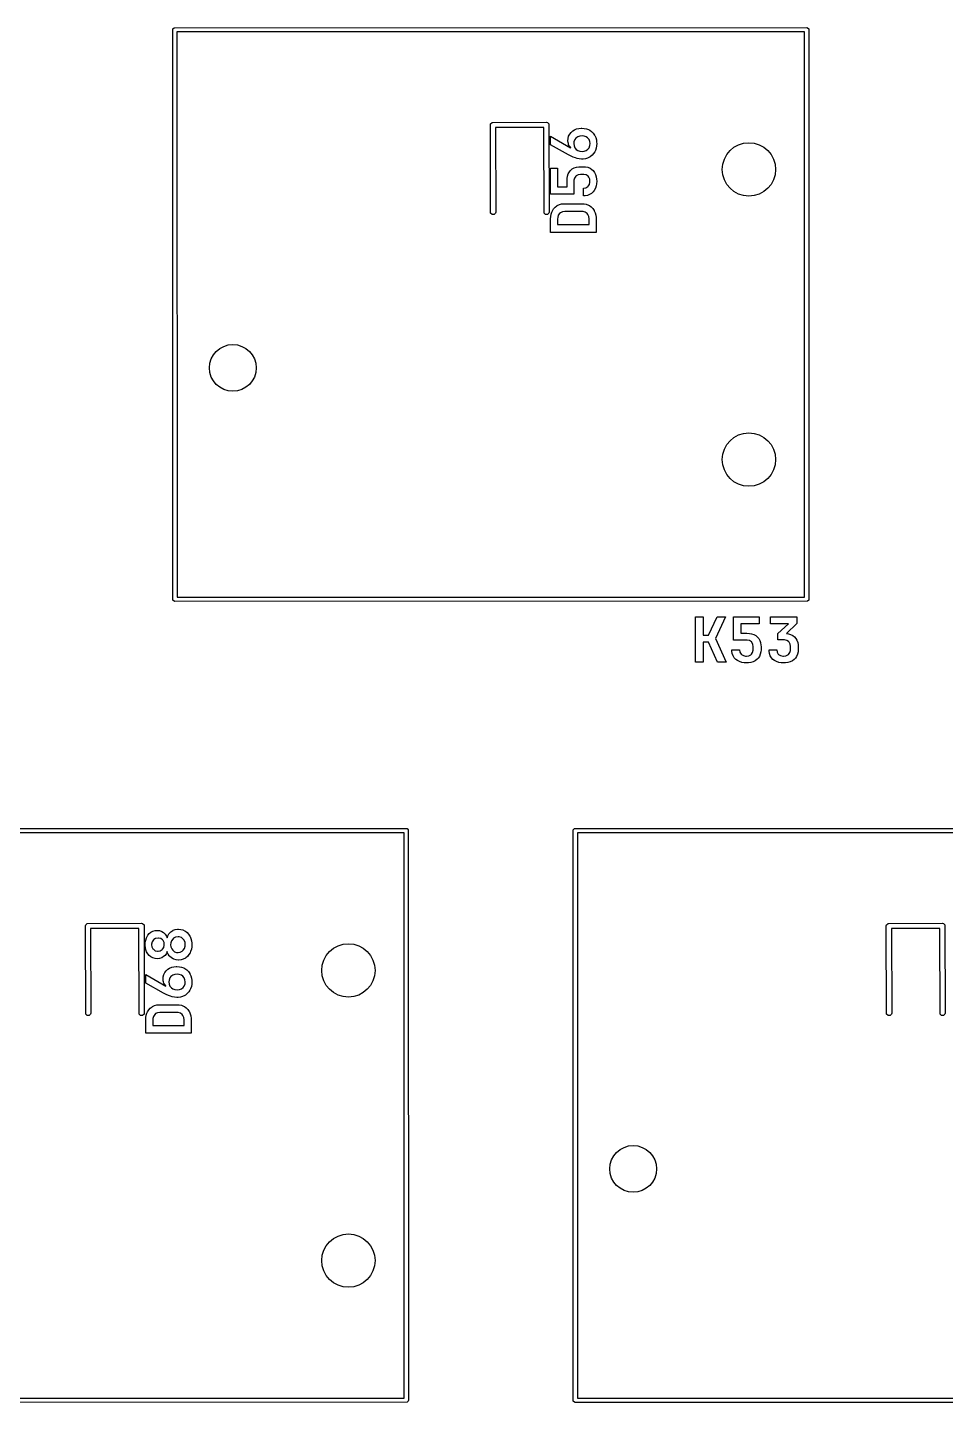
# Model space of a CAD drawing. Extents: x 0.7 to 11, y -6.1 to -1.6.
# Drawn here: x 8.263 to 9.076, y -5.065 to -3.848 of the extents above; entities that cross this region are included whole.
import ezdxf

# ---------------------------------------------------------------- set-up
doc = ezdxf.new("R2010")
doc.units = 0
doc.header["$MEASUREMENT"] = 0
doc.layers.add('BLACK', color=7, linetype='CONTINUOUS')

msp = doc.modelspace()

# ---------------------------------------------------------------- linework, layer by layer
at = {"layer": 'BLACK', "linetype": 'CONTINUOUS'}
for p, q in [((8.3917, -3.8504), (8.3919, -3.8496)), ((8.3919, -4.3551), (8.3917, -3.8504)), ((8.3919, -3.8496), (8.3929, -3.8486)), ((8.3929, -3.8486), (8.9528, -3.8484)), ((8.9508, -3.8522), (8.3955, -3.8524)), ((8.3955, -3.8524), (8.3957, -4.3525)), ((8.9509, -4.3524), (8.9508, -3.8522)), ((8.9528, -3.8484), (8.9535, -3.8486)), ((8.9535, -3.8486), (8.9546, -3.8496)), ((8.9546, -3.8496), (8.9547, -4.3543)), ((8.6728, -3.9346), (8.673, -3.9337)), ((8.673, -4.0127), (8.6728, -3.9346)), ((8.673, -3.9337), (8.6743, -3.9325)), ((8.6743, -3.9325), (8.7224, -3.9323)), ((8.7201, -3.9368), (8.6774, -3.937)), ((8.6774, -3.937), (8.6776, -4.0118)), ((8.7203, -4.0127), (8.7201, -3.9368)), ((8.7224, -3.9323), (8.7233, -3.9325)), ((8.7233, -3.9325), (8.7246, -3.9337)), ((8.7246, -3.9337), (8.7248, -4.0118)), ((8.743, -3.9428), (8.7442, -3.9413)), ((8.7442, -3.9413), (8.7457, -3.9399)), ((8.7457, -3.9399), (8.7473, -3.939)), ((8.7473, -3.939), (8.7491, -3.9382)), ((8.7491, -3.9382), (8.7511, -3.9378)), ((8.7511, -3.9378), (8.7531, -3.9376)), ((8.7531, -3.9376), (8.7538, -3.9376)), ((8.7538, -3.9376), (8.7559, -3.9377)), ((8.7559, -3.9377), (8.7579, -3.9381)), ((8.7579, -3.9381), (8.7597, -3.9388)), ((8.7597, -3.9388), (8.7607, -3.9393)), ((8.7607, -3.9393), (8.7624, -3.9405)), ((8.7624, -3.9405), (8.7639, -3.9419)), ((8.7261, -3.9523), (8.7261, -3.9445)), ((8.7261, -3.9445), (8.7438, -3.9548)), ((8.7419, -3.961), (8.7261, -3.9523)), ((8.7415, -3.9487), (8.7416, -3.9467)), ((8.7416, -3.9503), (8.7415, -3.9487)), ((8.7416, -3.9467), (8.7421, -3.9446)), ((8.7419, -3.9512), (8.7416, -3.9503)), ((8.7421, -3.9522), (8.7419, -3.9512)), ((8.7421, -3.9446), (8.743, -3.9428)), ((8.7426, -3.9532), (8.7421, -3.9522)), ((8.744, -3.9546), (8.7426, -3.9532)), ((8.7468, -3.9495), (8.7467, -3.9512)), ((8.7467, -3.9512), (8.7469, -3.9531)), ((8.7475, -3.9476), (8.7468, -3.9495)), ((8.7469, -3.9531), (8.7475, -3.9548)), ((8.7485, -3.9464), (8.7475, -3.9476)), ((8.7501, -3.9452), (8.7485, -3.9464)), ((8.752, -3.9445), (8.7501, -3.9452)), ((8.7539, -3.9443), (8.752, -3.9445)), ((8.7558, -3.9445), (8.7539, -3.9443)), ((8.7576, -3.9452), (8.7558, -3.9445)), ((8.7589, -3.9461), (8.7576, -3.9452)), ((8.7602, -3.9476), (8.7589, -3.9461)), ((8.7608, -3.9492), (8.7602, -3.9476)), ((8.7602, -3.9548), (8.7609, -3.9529)), ((8.761, -3.9512), (8.7608, -3.9492)), ((8.7609, -3.9529), (8.761, -3.9512)), ((8.7639, -3.9419), (8.7651, -3.9436)), ((8.7651, -3.9436), (8.7653, -3.944)), ((8.7653, -3.944), (8.7661, -3.9458)), ((8.7661, -3.9458), (8.7666, -3.9478)), ((8.7668, -3.9532), (8.7664, -3.9553)), ((8.7666, -3.9478), (8.7668, -3.9499)), ((8.7668, -3.9499), (8.7669, -3.9512)), ((8.7669, -3.9512), (8.7668, -3.9532)), ((8.7425, -3.9613), (8.7419, -3.961)), ((8.7443, -3.9622), (8.7425, -3.9613)), ((8.7438, -3.9548), (8.744, -3.9546)), ((8.7462, -3.9631), (8.7443, -3.9622)), ((8.7481, -3.9638), (8.7462, -3.9631)), ((8.7475, -3.9548), (8.7488, -3.9563)), ((8.7496, -3.9642), (8.7481, -3.9638)), ((8.7488, -3.9563), (8.7501, -3.9572)), ((8.7515, -3.9647), (8.7496, -3.9642)), ((8.7501, -3.9572), (8.752, -3.9579)), ((8.7536, -3.9648), (8.7515, -3.9647)), ((8.752, -3.9579), (8.7539, -3.958)), ((8.7548, -3.9648), (8.7536, -3.9648)), ((8.7539, -3.958), (8.7559, -3.9578)), ((8.7569, -3.9645), (8.7548, -3.9648)), ((8.7559, -3.9578), (8.7576, -3.9572)), ((8.7588, -3.9639), (8.7569, -3.9645)), ((8.7576, -3.9572), (8.7592, -3.956)), ((8.7606, -3.9631), (8.7588, -3.9639)), ((8.7592, -3.956), (8.7602, -3.9548)), ((8.7611, -3.9628), (8.7606, -3.9631)), ((8.7628, -3.9615), (8.7611, -3.9628)), ((8.7642, -3.96), (8.7628, -3.9615)), ((8.7652, -3.9584), (8.7642, -3.96)), ((8.7658, -3.9572), (8.7652, -3.9584)), ((8.7664, -3.9553), (8.7658, -3.9572)), ((8.7261, -3.996), (8.7261, -3.973)), ((8.7261, -3.973), (8.7323, -3.973)), ((8.7323, -3.973), (8.7323, -3.9895)), ((8.7412, -3.9799), (8.7418, -3.9779)), ((8.7418, -3.9779), (8.7428, -3.9761)), ((8.7428, -3.9761), (8.7438, -3.9748)), ((8.7438, -3.9748), (8.7453, -3.9736)), ((8.7453, -3.9736), (8.747, -3.9726)), ((8.747, -3.9726), (8.7489, -3.972)), ((8.7489, -3.972), (8.7511, -3.9716)), ((8.7511, -3.9716), (8.7525, -3.9716)), ((8.7525, -3.9716), (8.7552, -3.9716)), ((8.7552, -3.9716), (8.7571, -3.9717)), ((8.7571, -3.9717), (8.7592, -3.9721)), ((8.7592, -3.9721), (8.7611, -3.9729)), ((8.7611, -3.9729), (8.7627, -3.974)), ((8.7627, -3.974), (8.7637, -3.975)), ((8.7637, -3.975), (8.765, -3.9766)), ((8.765, -3.9766), (8.7659, -3.9785)), ((8.7323, -3.9895), (8.7407, -3.9894)), ((8.7407, -3.984), (8.7408, -3.9819)), ((8.7407, -3.9894), (8.7407, -3.984)), ((8.7408, -3.9819), (8.7412, -3.9799)), ((8.7472, -3.9817), (8.7468, -3.9836)), ((8.7468, -3.9836), (8.7468, -3.9843)), ((8.7468, -3.9843), (8.7468, -3.996)), ((8.7483, -3.98), (8.7472, -3.9817)), ((8.7487, -3.9797), (8.7483, -3.98)), ((8.7505, -3.9787), (8.7487, -3.9797)), ((8.7525, -3.9785), (8.7505, -3.9787)), ((8.7552, -3.9785), (8.7525, -3.9785)), ((8.7556, -3.9785), (8.7552, -3.9785)), ((8.7553, -3.9905), (8.7574, -3.9902)), ((8.7577, -3.9789), (8.7556, -3.9785)), ((8.7574, -3.9902), (8.7591, -3.9891)), ((8.7593, -3.98), (8.7577, -3.9789)), ((8.7591, -3.9891), (8.7594, -3.9888)), ((8.7599, -3.9807), (8.7593, -3.98)), ((8.7594, -3.9888), (8.7604, -3.9872)), ((8.7607, -3.9825), (8.7599, -3.9807)), ((8.7604, -3.9872), (8.7608, -3.9853)), ((8.7609, -3.9844), (8.7607, -3.9825)), ((8.7608, -3.9853), (8.7609, -3.9844)), ((8.7664, -3.9885), (8.7658, -3.9906)), ((8.7659, -3.9785), (8.7665, -3.9806)), ((8.7668, -3.9866), (8.7664, -3.9885)), ((8.7665, -3.9806), (8.7668, -3.9826)), ((8.7668, -3.9826), (8.7669, -3.9844)), ((8.7669, -3.9844), (8.7668, -3.9866)), ((8.7468, -3.996), (8.7261, -3.996)), ((8.7553, -3.9974), (8.7553, -3.9905)), ((8.7566, -3.9973), (8.7553, -3.9974)), ((8.7587, -3.997), (8.7566, -3.9973)), ((8.7606, -3.9963), (8.7587, -3.997)), ((8.7623, -3.9952), (8.7606, -3.9963)), ((8.7638, -3.9939), (8.7623, -3.9952)), ((8.7648, -3.9925), (8.7638, -3.9939)), ((8.7658, -3.9906), (8.7648, -3.9925)), ((8.6743, -4.014), (8.673, -4.0127)), ((8.6761, -4.014), (8.6743, -4.014)), ((8.6774, -4.0127), (8.6761, -4.014)), ((8.6776, -4.0118), (8.6774, -4.0127)), ((8.7215, -4.014), (8.7203, -4.0127)), ((8.7233, -4.014), (8.7215, -4.014)), ((8.7246, -4.0127), (8.7233, -4.014)), ((8.7248, -4.0118), (8.7246, -4.0127)), ((8.7262, -4.0157), (8.7265, -4.0137)), ((8.7265, -4.0137), (8.7271, -4.0118)), ((8.7271, -4.0118), (8.7277, -4.0106)), ((8.7277, -4.0106), (8.7288, -4.0089)), ((8.7288, -4.0089), (8.7301, -4.0074)), ((8.7301, -4.0074), (8.7317, -4.0062)), ((8.7317, -4.0062), (8.732, -4.006)), ((8.732, -4.006), (8.7339, -4.0051)), ((8.734, -4.013), (8.7329, -4.0146)), ((8.7339, -4.0051), (8.7359, -4.0045)), ((8.7348, -4.0123), (8.734, -4.013)), ((8.7366, -4.0114), (8.7348, -4.0123)), ((8.7359, -4.0045), (8.7379, -4.0043)), ((8.7387, -4.0112), (8.7366, -4.0114)), ((8.7379, -4.0043), (8.7387, -4.0043)), ((8.7387, -4.0043), (8.7537, -4.0043)), ((8.7537, -4.0112), (8.7387, -4.0112)), ((8.7537, -4.0043), (8.7558, -4.0044)), ((8.7548, -4.0113), (8.7537, -4.0112)), ((8.7568, -4.0118), (8.7548, -4.0113)), ((8.7558, -4.0044), (8.7577, -4.0048)), ((8.7584, -4.013), (8.7568, -4.0118)), ((8.7577, -4.0048), (8.7596, -4.0056)), ((8.7591, -4.0138), (8.7584, -4.013)), ((8.7599, -4.0157), (8.7591, -4.0138)), ((8.7596, -4.0056), (8.7604, -4.006)), ((8.7604, -4.006), (8.762, -4.0071)), ((8.762, -4.0071), (8.7634, -4.0086)), ((8.7634, -4.0086), (8.7646, -4.0103)), ((8.7646, -4.0103), (8.7648, -4.0106)), ((8.7648, -4.0106), (8.7655, -4.0124)), ((8.7655, -4.0124), (8.766, -4.0144)), ((8.766, -4.0144), (8.7663, -4.0165)), ((8.7261, -4.0177), (8.7262, -4.0157)), ((8.7261, -4.0297), (8.7261, -4.0177)), ((8.7324, -4.0165), (8.7323, -4.0177)), ((8.7323, -4.0177), (8.7323, -4.0228)), ((8.7323, -4.0228), (8.7602, -4.0228)), ((8.7329, -4.0146), (8.7324, -4.0165)), ((8.7602, -4.0177), (8.7599, -4.0157)), ((8.7602, -4.0228), (8.7602, -4.0177)), ((8.7663, -4.0165), (8.7663, -4.0177)), ((8.7663, -4.0177), (8.7663, -4.0297)), ((8.7663, -4.0297), (8.7261, -4.0297)), ((8.3929, -4.3561), (8.3919, -4.3551)), ((8.3957, -4.3525), (8.9509, -4.3524)), ((8.9546, -4.3551), (8.9535, -4.3561)), ((8.9547, -4.3543), (8.9546, -4.3551)), ((8.3937, -4.3563), (8.3929, -4.3561)), ((8.9535, -4.3561), (8.3937, -4.3563)), ((8.8542, -4.41), (8.8542, -4.3698)), ((8.8542, -4.3698), (8.8611, -4.3698)), ((8.8611, -4.3698), (8.8611, -4.3862)), ((8.8659, -4.3862), (8.8735, -4.3698)), ((8.881, -4.3698), (8.8719, -4.389)), ((8.8735, -4.3698), (8.881, -4.3698)), ((8.8879, -4.3905), (8.8879, -4.3698)), ((8.8879, -4.3698), (8.9108, -4.3698)), ((8.9108, -4.376), (8.8944, -4.376)), ((8.8944, -4.376), (8.8944, -4.3844)), ((8.9108, -4.3698), (8.9108, -4.376)), ((8.9208, -4.3759), (8.9208, -4.3698)), ((8.9208, -4.3698), (8.9441, -4.3698)), ((8.9365, -4.3759), (8.9208, -4.3759)), ((8.9273, -4.3847), (8.9365, -4.3759)), ((8.9441, -4.3756), (8.9348, -4.3845)), ((8.9441, -4.3698), (8.9441, -4.3756)), ((8.8611, -4.3862), (8.8659, -4.3862)), ((8.8719, -4.389), (8.8814, -4.41)), ((8.8995, -4.3905), (8.8879, -4.3905)), ((8.8944, -4.3844), (8.8998, -4.3844)), ((8.9002, -4.3905), (8.8995, -4.3905)), ((8.8998, -4.3844), (8.902, -4.3845)), ((8.9021, -4.3909), (8.9002, -4.3905)), ((8.902, -4.3845), (8.9039, -4.3849)), ((8.9038, -4.392), (8.9021, -4.3909)), ((8.9039, -4.3849), (8.906, -4.3855)), ((8.906, -4.3855), (8.9077, -4.3865)), ((8.9077, -4.3865), (8.909, -4.3875)), ((8.909, -4.3875), (8.9103, -4.389)), ((8.9103, -4.389), (8.9113, -4.3907)), ((8.9113, -4.3907), (8.9119, -4.3926)), ((8.9273, -4.3903), (8.9273, -4.3847)), ((8.9323, -4.3903), (8.9273, -4.3903)), ((8.9332, -4.3903), (8.9323, -4.3903)), ((8.9351, -4.3907), (8.9332, -4.3903)), ((8.9348, -4.3845), (8.9365, -4.3848)), ((8.9367, -4.3918), (8.9351, -4.3907)), ((8.9365, -4.3848), (8.9385, -4.3855)), ((8.9385, -4.3855), (8.9404, -4.3864)), ((8.9404, -4.3864), (8.9418, -4.3875)), ((8.9418, -4.3875), (8.9431, -4.3889)), ((8.9431, -4.3889), (8.9441, -4.3906)), ((8.9441, -4.3906), (8.9448, -4.3925)), ((8.8658, -4.3922), (8.8611, -4.3922)), ((8.8611, -4.3922), (8.8611, -4.41)), ((8.8737, -4.41), (8.8658, -4.3922)), ((8.8865, -4.4003), (8.8865, -4.399)), ((8.8865, -4.399), (8.8934, -4.399)), ((8.8869, -4.4024), (8.8865, -4.4003)), ((8.8876, -4.4043), (8.8869, -4.4024)), ((8.8934, -4.399), (8.8937, -4.4011)), ((8.8937, -4.4011), (8.8947, -4.4028)), ((8.8947, -4.4028), (8.895, -4.4031)), ((8.895, -4.4031), (8.8967, -4.4041)), ((8.9014, -4.4044), (8.9032, -4.4036)), ((8.9032, -4.4036), (8.9038, -4.403)), ((8.9042, -4.3924), (8.9038, -4.392)), ((8.9038, -4.403), (8.9049, -4.4014)), ((8.9051, -4.3942), (8.9042, -4.3924)), ((8.9049, -4.4014), (8.9054, -4.3993)), ((8.9054, -4.3962), (8.9051, -4.3942)), ((8.9054, -4.3989), (8.9054, -4.3962)), ((8.9054, -4.3993), (8.9054, -4.3989)), ((8.9117, -4.4029), (8.9109, -4.4048)), ((8.9122, -4.4008), (8.9117, -4.4029)), ((8.9119, -4.3926), (8.9122, -4.3948)), ((8.9122, -4.3948), (8.9123, -4.3962)), ((8.9123, -4.3989), (8.9122, -4.4008)), ((8.9123, -4.3962), (8.9123, -4.3989)), ((8.9195, -4.4003), (8.9194, -4.399)), ((8.9194, -4.399), (8.9263, -4.399)), ((8.9198, -4.4024), (8.9195, -4.4003)), ((8.9205, -4.4043), (8.9198, -4.4024)), ((8.9263, -4.399), (8.9266, -4.4011)), ((8.9266, -4.4011), (8.9276, -4.4028)), ((8.9276, -4.4028), (8.9279, -4.4031)), ((8.9279, -4.4031), (8.9296, -4.4041)), ((8.9342, -4.4044), (8.9361, -4.4036)), ((8.9361, -4.4036), (8.9367, -4.4031)), ((8.9372, -4.3923), (8.9367, -4.3918)), ((8.9367, -4.4031), (8.9379, -4.4014)), ((8.938, -4.394), (8.9372, -4.3923)), ((8.9379, -4.4014), (8.9383, -4.3995)), ((8.9383, -4.396), (8.938, -4.394)), ((8.9383, -4.399), (8.9383, -4.396)), ((8.9383, -4.3995), (8.9383, -4.399)), ((8.9446, -4.403), (8.9438, -4.4048)), ((8.9451, -4.4009), (8.9446, -4.403)), ((8.9448, -4.3925), (8.9452, -4.3947)), ((8.9452, -4.399), (8.9451, -4.4009)), ((8.9452, -4.3947), (8.9452, -4.396)), ((8.9452, -4.396), (8.9452, -4.399)), ((8.8611, -4.41), (8.8542, -4.41)), ((8.8814, -4.41), (8.8737, -4.41)), ((8.8886, -4.406), (8.8876, -4.4043)), ((8.89, -4.4075), (8.8886, -4.406)), ((8.8914, -4.4085), (8.89, -4.4075)), ((8.8932, -4.4095), (8.8914, -4.4085)), ((8.8953, -4.4102), (8.8932, -4.4095)), ((8.8973, -4.4105), (8.8953, -4.4102)), ((8.8967, -4.4041), (8.8986, -4.4045)), ((8.8994, -4.4106), (8.8973, -4.4105)), ((8.8986, -4.4045), (8.8994, -4.4046)), ((8.8994, -4.4046), (8.9014, -4.4044)), ((8.9012, -4.4105), (8.8994, -4.4106)), ((8.9032, -4.4102), (8.9012, -4.4105)), ((8.9053, -4.4096), (8.9032, -4.4102)), ((8.9072, -4.4087), (8.9053, -4.4096)), ((8.9088, -4.4074), (8.9072, -4.4087)), ((8.9098, -4.4064), (8.9088, -4.4074)), ((8.9109, -4.4048), (8.9098, -4.4064)), ((8.9215, -4.406), (8.9205, -4.4043)), ((8.9229, -4.4075), (8.9215, -4.406)), ((8.9243, -4.4085), (8.9229, -4.4075)), ((8.9261, -4.4095), (8.9243, -4.4085)), ((8.9282, -4.4102), (8.9261, -4.4095)), ((8.9301, -4.4105), (8.9282, -4.4102)), ((8.9296, -4.4041), (8.9315, -4.4045)), ((8.9323, -4.4106), (8.9301, -4.4105)), ((8.9315, -4.4045), (8.9323, -4.4046)), ((8.9323, -4.4046), (8.9342, -4.4044)), ((8.9341, -4.4105), (8.9323, -4.4106)), ((8.9361, -4.4102), (8.9341, -4.4105)), ((8.9382, -4.4096), (8.9361, -4.4102)), ((8.9401, -4.4087), (8.9382, -4.4096)), ((8.9417, -4.4075), (8.9401, -4.4087)), ((8.9427, -4.4065), (8.9417, -4.4075)), ((8.9438, -4.4048), (8.9427, -4.4065)), ((8.0386, -4.5572), (8.5984, -4.5571)), ((8.5965, -4.5609), (8.0412, -4.561)), ((8.5966, -5.061), (8.5965, -4.5609)), ((8.5984, -4.5571), (8.5992, -4.5572)), ((8.5992, -4.5572), (8.6002, -4.5583)), ((8.6002, -4.5583), (8.6004, -5.063)), ((8.7461, -4.5591), (8.7462, -4.5583)), ((8.7462, -5.0637), (8.7461, -4.5591)), ((8.7462, -4.5583), (8.7473, -4.5572)), ((8.7473, -4.5572), (9.3071, -4.5571)), ((9.3051, -4.5609), (8.7499, -4.561)), ((8.7499, -4.561), (8.75, -5.0612)), ((8.3146, -4.6433), (8.3147, -4.6424)), ((8.3147, -4.7214), (8.3146, -4.6433)), ((8.3147, -4.6424), (8.316, -4.6411)), ((8.316, -4.6411), (8.3642, -4.6409)), ((8.3618, -4.6455), (8.3191, -4.6457)), ((8.3191, -4.6457), (8.3193, -4.7205)), ((8.362, -4.7214), (8.3618, -4.6455)), ((8.3642, -4.6409), (8.3651, -4.6411)), ((8.3651, -4.6411), (8.3664, -4.6424)), ((8.3664, -4.6424), (8.3665, -4.7205)), ((8.3922, -4.6472), (8.394, -4.6466)), ((8.394, -4.6466), (8.3961, -4.6463)), ((8.3961, -4.6463), (8.3967, -4.6462)), ((8.3967, -4.6462), (8.3988, -4.6464)), ((8.3988, -4.6464), (8.4008, -4.6469)), ((8.4008, -4.6469), (8.4026, -4.6478)), ((9.0232, -4.6433), (9.0234, -4.6424)), ((9.0234, -4.7214), (9.0232, -4.6433)), ((9.0234, -4.6424), (9.0247, -4.6411)), ((9.0247, -4.6411), (9.0728, -4.6409)), ((9.0705, -4.6455), (9.0278, -4.6457)), ((9.0278, -4.6457), (9.028, -4.7205)), ((9.0707, -4.7214), (9.0705, -4.6455)), ((9.0728, -4.6409), (9.0737, -4.6411)), ((9.0737, -4.6411), (9.075, -4.6424)), ((9.075, -4.6424), (9.0752, -4.7205)), ((8.3673, -4.6599), (8.3674, -4.6578)), ((8.3674, -4.6578), (8.3678, -4.6558)), ((8.3678, -4.6558), (8.3684, -4.6539)), ((8.3684, -4.6539), (8.3687, -4.6533)), ((8.3687, -4.6533), (8.3697, -4.6515)), ((8.3697, -4.6515), (8.371, -4.65)), ((8.371, -4.65), (8.3725, -4.6489)), ((8.3725, -4.6489), (8.3742, -4.648)), ((8.3735, -4.6574), (8.373, -4.6594)), ((8.3746, -4.6557), (8.3735, -4.6574)), ((8.3742, -4.648), (8.3762, -4.6475)), ((8.3749, -4.6554), (8.3746, -4.6557)), ((8.3766, -4.6544), (8.3749, -4.6554)), ((8.3762, -4.6475), (8.3781, -4.6474)), ((8.3787, -4.6541), (8.3766, -4.6544)), ((8.3781, -4.6474), (8.38, -4.6475)), ((8.3791, -4.6541), (8.3787, -4.6541)), ((8.3811, -4.6545), (8.3791, -4.6541)), ((8.38, -4.6475), (8.382, -4.6481)), ((8.3828, -4.6557), (8.3811, -4.6545)), ((8.382, -4.6481), (8.3837, -4.6492)), ((8.3832, -4.6562), (8.3828, -4.6557)), ((8.3841, -4.6579), (8.3832, -4.6562)), ((8.3837, -4.6492), (8.3851, -4.6506)), ((8.3843, -4.6599), (8.3841, -4.6579)), ((8.3851, -4.6506), (8.3862, -4.6524)), ((8.3862, -4.6524), (8.3867, -4.6539)), ((8.3867, -4.6539), (8.3868, -4.6539)), ((8.3868, -4.6539), (8.3874, -4.652)), ((8.3874, -4.652), (8.3883, -4.6503)), ((8.3883, -4.6503), (8.3887, -4.6499)), ((8.3887, -4.6499), (8.3902, -4.6485)), ((8.39, -4.6584), (8.3899, -4.6599)), ((8.3906, -4.6565), (8.39, -4.6584)), ((8.3902, -4.6485), (8.3918, -4.6474)), ((8.3917, -4.6549), (8.3906, -4.6565)), ((8.3925, -4.6541), (8.3917, -4.6549)), ((8.3918, -4.6474), (8.3922, -4.6472)), ((8.3943, -4.6532), (8.3925, -4.6541)), ((8.3964, -4.6529), (8.3943, -4.6532)), ((8.3974, -4.653), (8.3964, -4.6529)), ((8.3994, -4.6536), (8.3974, -4.653)), ((8.401, -4.6549), (8.3994, -4.6536)), ((8.4019, -4.656), (8.401, -4.6549)), ((8.4026, -4.6579), (8.4019, -4.656)), ((8.4026, -4.6478), (8.4029, -4.648)), ((8.4028, -4.6598), (8.4026, -4.6579)), ((8.4029, -4.648), (8.4045, -4.6492)), ((8.4045, -4.6492), (8.4058, -4.6506)), ((8.4058, -4.6506), (8.4069, -4.6524)), ((8.4069, -4.6524), (8.4071, -4.6527)), ((8.4071, -4.6527), (8.4078, -4.6545)), ((8.4078, -4.6545), (8.4083, -4.6565)), ((8.4083, -4.6565), (8.4086, -4.6586)), ((8.4086, -4.6586), (8.4086, -4.6599)), ((8.3673, -4.6605), (8.3673, -4.6599)), ((8.3673, -4.6599), (8.3673, -4.6599)), ((8.3675, -4.6625), (8.3673, -4.6605)), ((8.3679, -4.6645), (8.3675, -4.6625)), ((8.3686, -4.6663), (8.3679, -4.6645)), ((8.3696, -4.668), (8.3686, -4.6663)), ((8.3709, -4.6695), (8.3696, -4.668)), ((8.3724, -4.6707), (8.3709, -4.6695)), ((8.3742, -4.6716), (8.3724, -4.6707)), ((8.373, -4.6594), (8.373, -4.6599)), ((8.373, -4.6599), (8.3733, -4.6618)), ((8.3733, -4.6618), (8.3742, -4.6636)), ((8.3742, -4.6636), (8.3746, -4.664)), ((8.3746, -4.664), (8.3763, -4.6652)), ((8.3763, -4.6652), (8.3782, -4.6656)), ((8.3782, -4.6656), (8.3787, -4.6656)), ((8.3787, -4.6656), (8.3807, -4.6653)), ((8.3807, -4.6653), (8.3824, -4.6643)), ((8.3837, -4.6705), (8.382, -4.6715)), ((8.3824, -4.6643), (8.3828, -4.664)), ((8.3828, -4.664), (8.3839, -4.6623)), ((8.3849, -4.6694), (8.3837, -4.6705)), ((8.3839, -4.6623), (8.3843, -4.6603)), ((8.3843, -4.6603), (8.3843, -4.6599)), ((8.3843, -4.6599), (8.3843, -4.6599)), ((8.3861, -4.6677), (8.3849, -4.6694)), ((8.3867, -4.6658), (8.3861, -4.6677)), ((8.3868, -4.6658), (8.3867, -4.6658)), ((8.3869, -4.6664), (8.3868, -4.6658)), ((8.3876, -4.6682), (8.3869, -4.6664)), ((8.3887, -4.6698), (8.3876, -4.6682)), ((8.389, -4.6701), (8.3887, -4.6698)), ((8.3905, -4.6715), (8.389, -4.6701)), ((8.3899, -4.6599), (8.3901, -4.6618)), ((8.3901, -4.6618), (8.3908, -4.6637)), ((8.3922, -4.6725), (8.3905, -4.6715)), ((8.3908, -4.6637), (8.3917, -4.6648)), ((8.3917, -4.6648), (8.3933, -4.6661)), ((8.3933, -4.6661), (8.3952, -4.6667)), ((8.3952, -4.6667), (8.3964, -4.6668)), ((8.3964, -4.6668), (8.3984, -4.6665)), ((8.3984, -4.6665), (8.4002, -4.6656)), ((8.4002, -4.6656), (8.401, -4.6648)), ((8.401, -4.6648), (8.4021, -4.6632)), ((8.4021, -4.6632), (8.4027, -4.6613)), ((8.4027, -4.6613), (8.4028, -4.6598)), ((8.4048, -4.6703), (8.4032, -4.6715)), ((8.4061, -4.6687), (8.4048, -4.6703)), ((8.4071, -4.667), (8.4061, -4.6687)), ((8.4076, -4.6658), (8.4071, -4.667)), ((8.4082, -4.6639), (8.4076, -4.6658)), ((8.4085, -4.6618), (8.4082, -4.6639)), ((8.4086, -4.6599), (8.4085, -4.6618)), ((8.3761, -4.6722), (8.3742, -4.6716)), ((8.3781, -4.6723), (8.3761, -4.6722)), ((8.38, -4.6721), (8.3781, -4.6723)), ((8.382, -4.6715), (8.38, -4.6721)), ((8.3847, -4.6845), (8.3859, -4.683)), ((8.3859, -4.683), (8.3874, -4.6816)), ((8.3874, -4.6816), (8.389, -4.6807)), ((8.389, -4.6807), (8.3908, -4.6799)), ((8.3908, -4.6799), (8.3928, -4.6795)), ((8.3928, -4.6728), (8.3922, -4.6725)), ((8.3947, -4.6733), (8.3928, -4.6728)), ((8.3928, -4.6795), (8.3948, -4.6793)), ((8.3967, -4.6735), (8.3947, -4.6733)), ((8.3948, -4.6793), (8.3955, -4.6793)), ((8.3955, -4.6793), (8.3976, -4.6794)), ((8.3971, -4.6735), (8.3967, -4.6735)), ((8.3992, -4.6732), (8.3971, -4.6735)), ((8.3976, -4.6794), (8.3996, -4.6798)), ((8.4011, -4.6726), (8.3992, -4.6732)), ((8.3996, -4.6798), (8.4015, -4.6805)), ((8.4029, -4.6717), (8.4011, -4.6726)), ((8.4015, -4.6805), (8.4024, -4.681)), ((8.4024, -4.681), (8.4041, -4.6822)), ((8.4032, -4.6715), (8.4029, -4.6717)), ((8.4041, -4.6822), (8.4056, -4.6836)), ((8.4056, -4.6836), (8.4068, -4.6853)), ((8.3678, -4.694), (8.3678, -4.6862)), ((8.3678, -4.6862), (8.3856, -4.6965)), ((8.3836, -4.7027), (8.3678, -4.694)), ((8.3832, -4.6904), (8.3834, -4.6884)), ((8.3833, -4.692), (8.3832, -4.6904)), ((8.3836, -4.6929), (8.3833, -4.692)), ((8.3834, -4.6884), (8.3839, -4.6863)), ((8.3839, -4.6939), (8.3836, -4.6929)), ((8.3839, -4.6863), (8.3847, -4.6845)), ((8.3844, -4.6949), (8.3839, -4.6939)), ((8.3857, -4.6963), (8.3844, -4.6949)), ((8.3886, -4.6912), (8.3884, -4.6929)), ((8.3884, -4.6929), (8.3886, -4.6948)), ((8.3893, -4.6893), (8.3886, -4.6912)), ((8.3886, -4.6948), (8.3893, -4.6965)), ((8.3902, -4.6881), (8.3893, -4.6893)), ((8.3918, -4.6869), (8.3902, -4.6881)), ((8.3937, -4.6862), (8.3918, -4.6869)), ((8.3956, -4.686), (8.3937, -4.6862)), ((8.3975, -4.6862), (8.3956, -4.686)), ((8.3994, -4.6869), (8.3975, -4.6862)), ((8.4007, -4.6878), (8.3994, -4.6869)), ((8.4019, -4.6893), (8.4007, -4.6878)), ((8.4025, -4.6909), (8.4019, -4.6893)), ((8.4019, -4.6965), (8.4026, -4.6946)), ((8.4028, -4.6929), (8.4025, -4.6909)), ((8.4026, -4.6946), (8.4028, -4.6929)), ((8.4068, -4.6853), (8.407, -4.6857)), ((8.407, -4.6857), (8.4078, -4.6875)), ((8.4078, -4.6875), (8.4083, -4.6895)), ((8.4085, -4.6949), (8.4082, -4.697)), ((8.4083, -4.6895), (8.4086, -4.6916)), ((8.4086, -4.6929), (8.4085, -4.6949)), ((8.4086, -4.6916), (8.4086, -4.6929)), ((8.3842, -4.703), (8.3836, -4.7027)), ((8.386, -4.7039), (8.3842, -4.703)), ((8.3856, -4.6965), (8.3857, -4.6963)), ((8.3879, -4.7048), (8.386, -4.7039)), ((8.3899, -4.7055), (8.3879, -4.7048)), ((8.3893, -4.6965), (8.3905, -4.698)), ((8.3913, -4.7059), (8.3899, -4.7055)), ((8.3905, -4.698), (8.3918, -4.6989)), ((8.3932, -4.7064), (8.3913, -4.7059)), ((8.3918, -4.6989), (8.3937, -4.6996)), ((8.3953, -4.7065), (8.3932, -4.7064)), ((8.3937, -4.6996), (8.3956, -4.6998)), ((8.3965, -4.7065), (8.3953, -4.7065)), ((8.3956, -4.6998), (8.3976, -4.6995)), ((8.3986, -4.7062), (8.3965, -4.7065)), ((8.3976, -4.6995), (8.3994, -4.6989)), ((8.4005, -4.7057), (8.3986, -4.7062)), ((8.3994, -4.6989), (8.401, -4.6977)), ((8.4023, -4.7048), (8.4005, -4.7057)), ((8.401, -4.6977), (8.4019, -4.6965)), ((8.4029, -4.7045), (8.4023, -4.7048)), ((8.4045, -4.7032), (8.4029, -4.7045)), ((8.4059, -4.7017), (8.4045, -4.7032)), ((8.407, -4.7001), (8.4059, -4.7017)), ((8.4075, -4.6989), (8.407, -4.7001)), ((8.4082, -4.697), (8.4075, -4.6989)), ((8.3689, -4.7205), (8.3694, -4.7193)), ((8.3694, -4.7193), (8.3705, -4.7176)), ((8.3705, -4.7176), (8.3718, -4.7161)), ((8.3718, -4.7161), (8.3734, -4.7148)), ((8.3734, -4.7148), (8.3738, -4.7146)), ((8.3738, -4.7146), (8.3756, -4.7138)), ((8.3756, -4.7138), (8.3777, -4.7132)), ((8.3784, -4.7201), (8.3766, -4.7209)), ((8.3777, -4.7132), (8.3797, -4.713)), ((8.3804, -4.7199), (8.3784, -4.7201)), ((8.3797, -4.713), (8.3804, -4.713)), ((8.3804, -4.713), (8.3955, -4.713)), ((8.3955, -4.7199), (8.3804, -4.7199)), ((8.3955, -4.713), (8.3975, -4.7131)), ((8.3965, -4.7199), (8.3955, -4.7199)), ((8.3985, -4.7205), (8.3965, -4.7199)), ((8.3975, -4.7131), (8.3994, -4.7135)), ((8.3994, -4.7135), (8.4014, -4.7142)), ((8.4014, -4.7142), (8.4021, -4.7146)), ((8.4021, -4.7146), (8.4037, -4.7158)), ((8.4037, -4.7158), (8.4051, -4.7172)), ((8.4051, -4.7172), (8.4063, -4.7189)), ((8.4063, -4.7189), (8.4065, -4.7193)), ((8.4065, -4.7193), (8.4073, -4.7211)), ((8.316, -4.7227), (8.3147, -4.7214)), ((8.3178, -4.7227), (8.316, -4.7227)), ((8.3191, -4.7214), (8.3178, -4.7227)), ((8.3193, -4.7205), (8.3191, -4.7214)), ((8.3633, -4.7227), (8.362, -4.7214)), ((8.3651, -4.7227), (8.3633, -4.7227)), ((8.3664, -4.7214), (8.3651, -4.7227)), ((8.3665, -4.7205), (8.3664, -4.7214)), ((8.3678, -4.7264), (8.3679, -4.7244)), ((8.3678, -4.7383), (8.3678, -4.7264)), ((8.3679, -4.7244), (8.3683, -4.7223)), ((8.3683, -4.7223), (8.3689, -4.7205)), ((8.3741, -4.7251), (8.374, -4.7264)), ((8.374, -4.7264), (8.374, -4.7314)), ((8.374, -4.7314), (8.4019, -4.7314)), ((8.3746, -4.7233), (8.3741, -4.7251)), ((8.3758, -4.7216), (8.3746, -4.7233)), ((8.3766, -4.7209), (8.3758, -4.7216)), ((8.4001, -4.7216), (8.3985, -4.7205)), ((8.4008, -4.7225), (8.4001, -4.7216)), ((8.4016, -4.7243), (8.4008, -4.7225)), ((8.4019, -4.7264), (8.4016, -4.7243)), ((8.4019, -4.7314), (8.4019, -4.7264)), ((8.4073, -4.7211), (8.4078, -4.723)), ((8.4078, -4.723), (8.408, -4.7251)), ((8.408, -4.7251), (8.4081, -4.7264)), ((8.4081, -4.7264), (8.4081, -4.7383)), ((9.0247, -4.7227), (9.0234, -4.7214)), ((9.0265, -4.7227), (9.0247, -4.7227)), ((9.0278, -4.7214), (9.0265, -4.7227)), ((9.028, -4.7205), (9.0278, -4.7214)), ((9.0719, -4.7227), (9.0707, -4.7214)), ((9.0737, -4.7227), (9.0719, -4.7227)), ((9.075, -4.7214), (9.0737, -4.7227)), ((9.0752, -4.7205), (9.075, -4.7214)), ((8.4081, -4.7383), (8.3678, -4.7383)), ((8.5992, -5.0648), (8.0394, -5.065)), ((8.0413, -5.0612), (8.5966, -5.061)), ((8.6002, -5.0637), (8.5992, -5.0648)), ((8.6004, -5.063), (8.6002, -5.0637)), ((8.7473, -5.0648), (8.7462, -5.0637)), ((8.748, -5.065), (8.7473, -5.0648)), ((9.3078, -5.0648), (8.748, -5.065)), ((8.75, -5.0612), (9.3053, -5.061))]:
    msp.add_line(p, q, dxfattribs=at)
at = {"layer": 'BLACK'}
for centre, radius in [((8.9016, -3.974), 0.0236), ((8.4449, -4.1496), 0.0207), ((8.9016, -4.2307), 0.0236), ((8.5472, -4.6827), 0.0236), ((8.7992, -4.8583), 0.0207), ((8.5472, -4.9394), 0.0236)]:
    msp.add_circle(centre, radius, dxfattribs=at)

doc.saveas('drawing.dxf')
